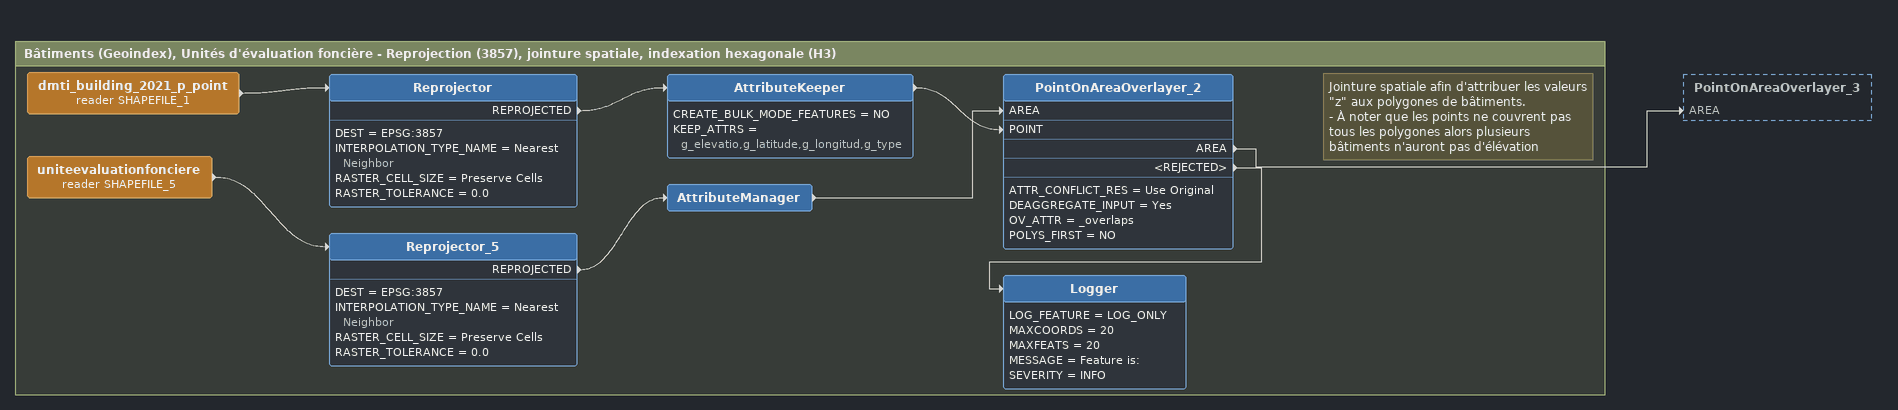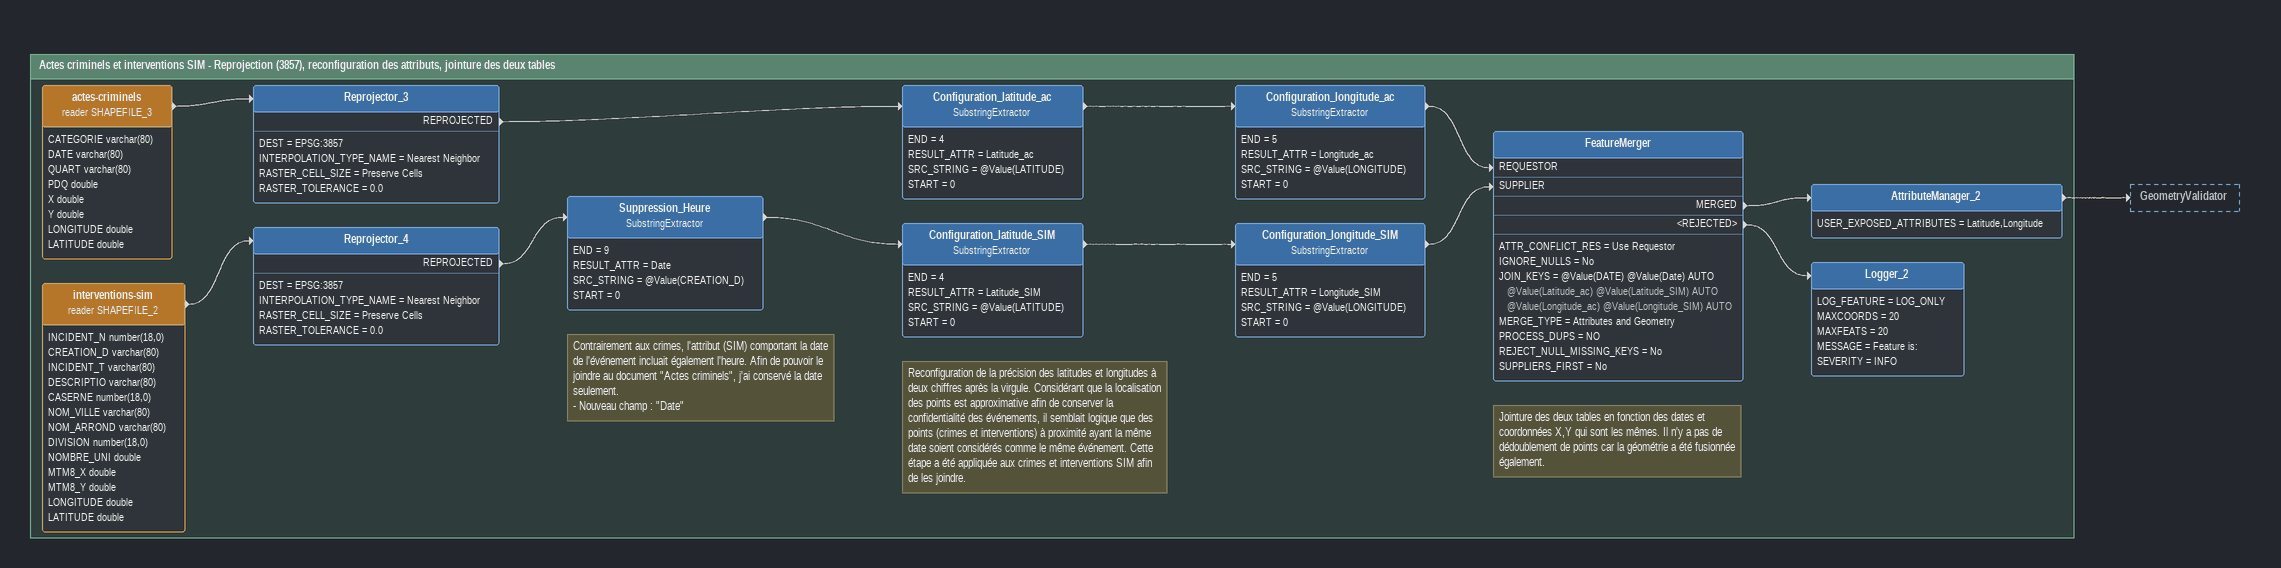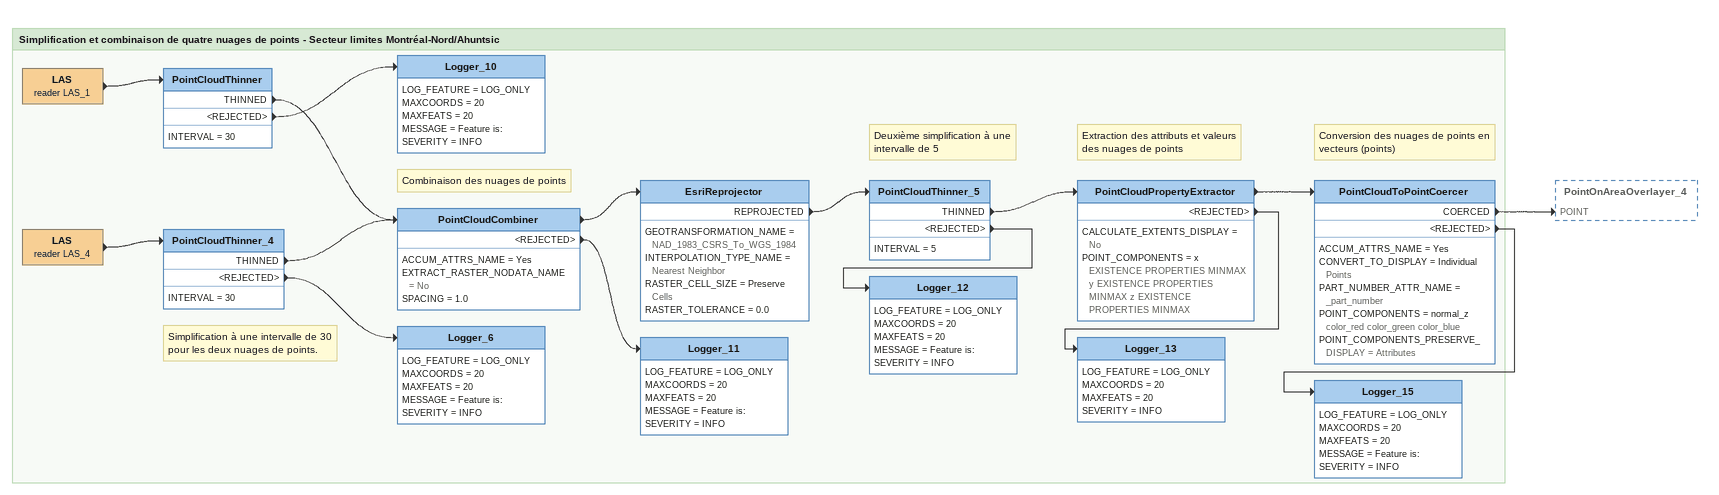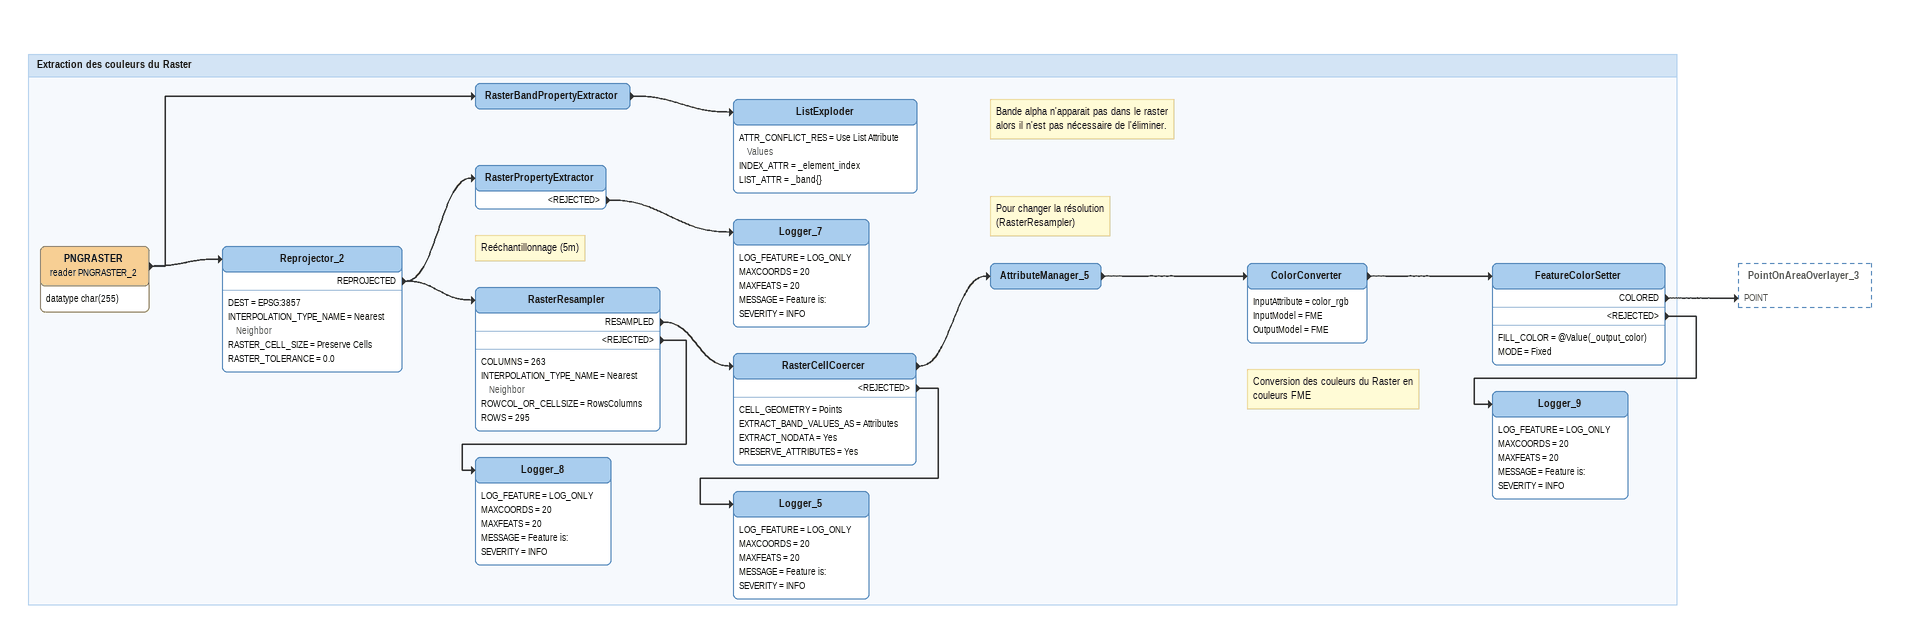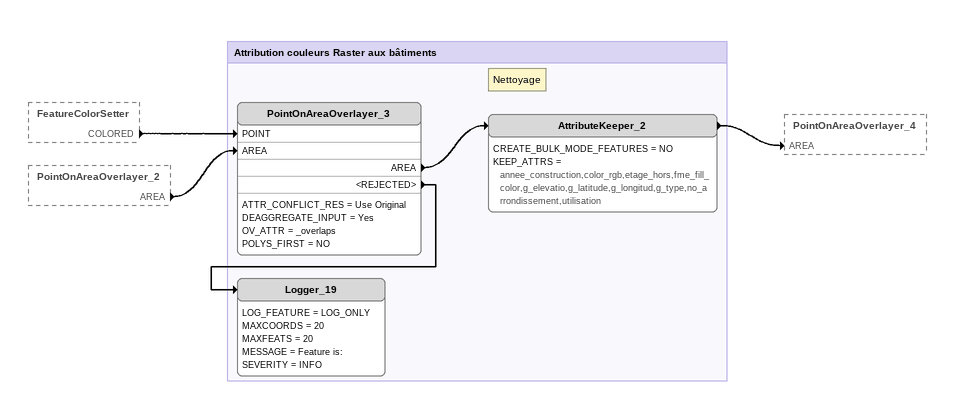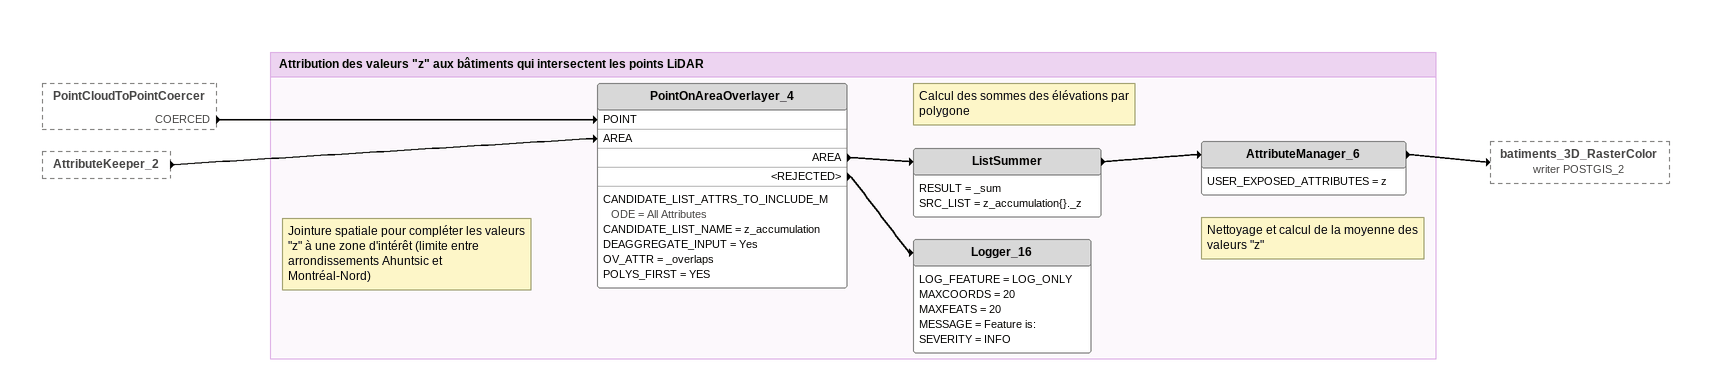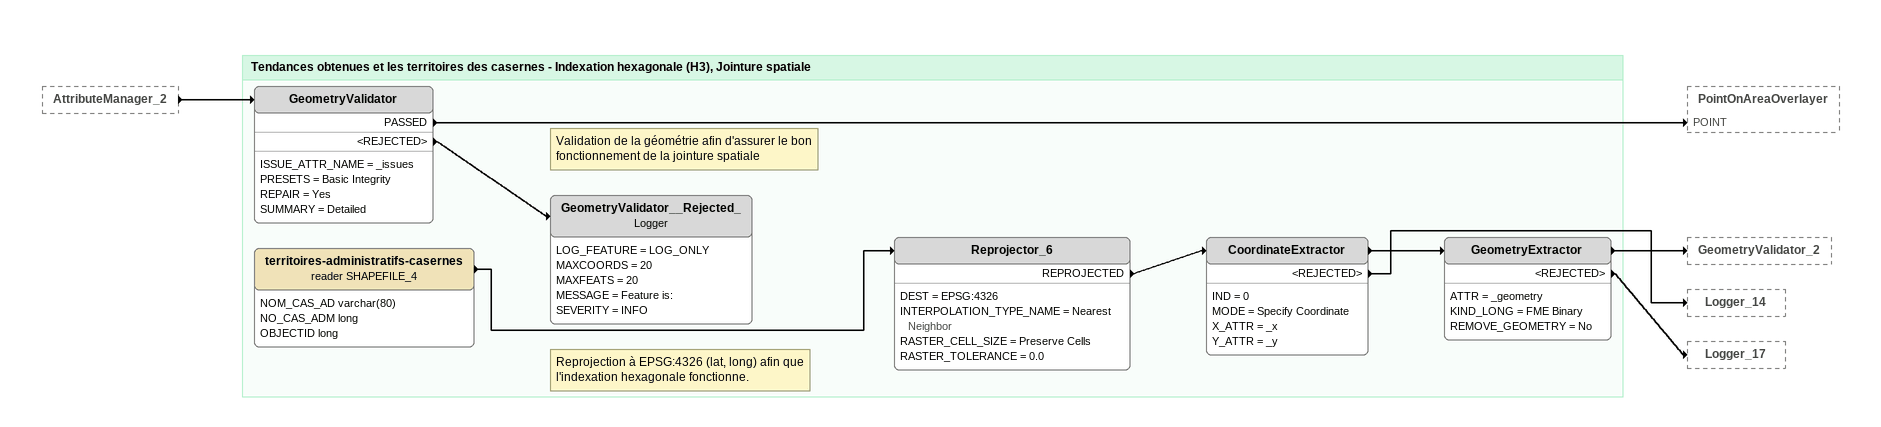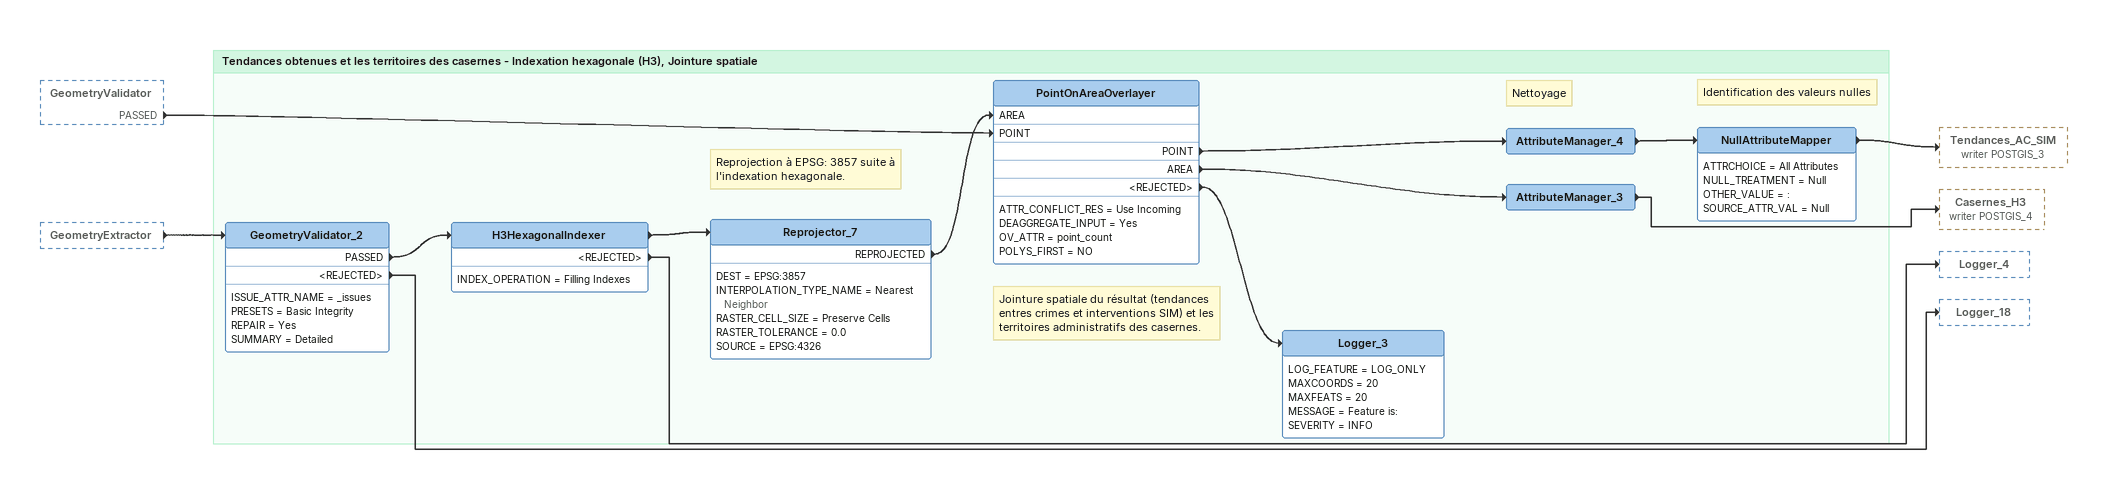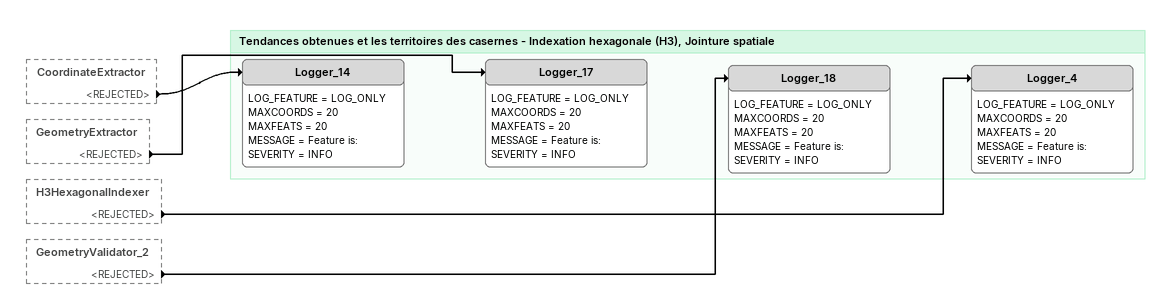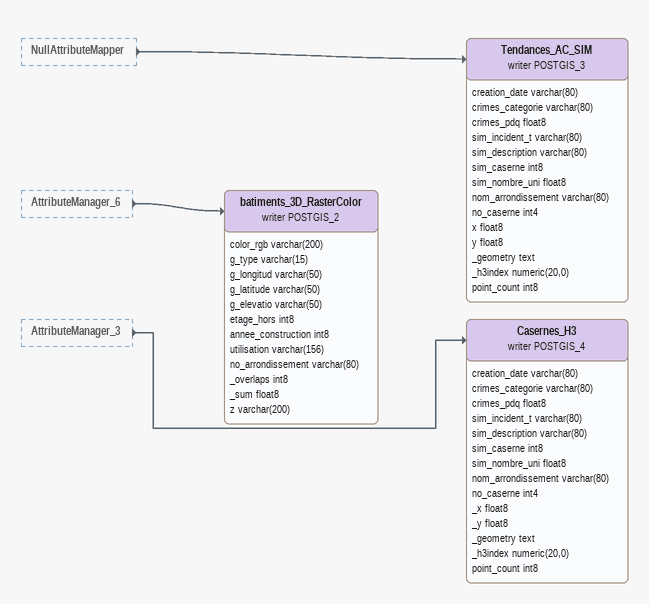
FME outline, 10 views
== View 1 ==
Bookmark: Bâtiments (Geoindex), Unités d'évaluation foncière - Reprojection (3857), jointure spatiale, indexation hexagonale (H3)
dmti_building_2021_p_point (reader SHAPEFILE_1)
    -> Reprojector
Reprojector
    DEST = EPSG:3857
    INTERPOLATION_TYPE_NAME = Nearest Neighbor
    RASTER_CELL_SIZE = Preserve Cells
    RASTER_TOLERANCE = 0.0
    REPROJECTED -> AttributeKeeper
AttributeKeeper
    CREATE_BULK_MODE_FEATURES = NO
    KEEP_ATTRS = g_elevatio,g_latitude,g_longitud,g_type
    -> PointOnAreaOverlayer_2 [POINT]
uniteevaluationfonciere (reader SHAPEFILE_5)
    -> Reprojector_5
Reprojector_5
    DEST = EPSG:3857
    INTERPOLATION_TYPE_NAME = Nearest Neighbor
    RASTER_CELL_SIZE = Preserve Cells
    RASTER_TOLERANCE = 0.0
    REPROJECTED -> AttributeManager
AttributeManager
    -> PointOnAreaOverlayer_2 [AREA]
Note: Jointure spatiale afin d'attribuer les valeurs "z" aux polygones de bâtiments. / - À noter que les points ne couvrent pas tous les polygones alors plusieurs bâtiments n'auront pas d'élévation
PointOnAreaOverlayer_2
    ATTR_CONFLICT_RES = Use Original
    DEAGGREGATE_INPUT = Yes
    OV_ATTR = _overlaps
    POLYS_FIRST = NO
    AREA -> PointOnAreaOverlayer_3 [AREA]
    <REJECTED> -> Logger
Logger
    LOG_FEATURE = LOG_ONLY
    MAXCOORDS = 20
    MAXFEATS = 20
    MESSAGE = Feature is:
    SEVERITY = INFO

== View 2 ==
Bookmark: Actes criminels et interventions SIM - Reprojection (3857), reconfiguration des attributs, jointure des deux tables
actes-criminels (reader SHAPEFILE_3)
    attributes: CATEGORIE varchar(80), DATE varchar(80), QUART varchar(80), PDQ double, X double, Y double, LONGITUDE double, LATITUDE double
    -> Reprojector_3
Reprojector_3
    DEST = EPSG:3857
    INTERPOLATION_TYPE_NAME = Nearest Neighbor
    RASTER_CELL_SIZE = Preserve Cells
    RASTER_TOLERANCE = 0.0
    REPROJECTED -> Configuration_latitude_ac
Configuration_latitude_ac: SubstringExtractor
    END = 4
    RESULT_ATTR = Latitude_ac
    SRC_STRING = @Value(LATITUDE)
    START = 0
    -> Configuration_longitude_ac
Configuration_longitude_ac: SubstringExtractor
    END = 5
    RESULT_ATTR = Longitude_ac
    SRC_STRING = @Value(LONGITUDE)
    START = 0
    -> FeatureMerger [REQUESTOR]
interventions-sim (reader SHAPEFILE_2)
    attributes: INCIDENT_N number(18,0), CREATION_D varchar(80), INCIDENT_T varchar(80), DESCRIPTIO varchar(80), CASERNE number(18,0), NOM_VILLE varchar(80), NOM_ARROND varchar(80), DIVISION number(18,0), NOMBRE_UNI double, MTM8_X double, MTM8_Y double, LONGITUDE double, LATITUDE double
    -> Reprojector_4
Reprojector_4
    DEST = EPSG:3857
    INTERPOLATION_TYPE_NAME = Nearest Neighbor
    RASTER_CELL_SIZE = Preserve Cells
    RASTER_TOLERANCE = 0.0
    REPROJECTED -> Suppression_Heure
Note: Contrairement aux crimes, l'attribut (SIM) comportant la date de l'événement incluait également l'heure. Afin de pouvoir le joindre au document "Actes criminels", j'ai conservé la date seulement. / - Nouveau champ : "Date"
Suppression_Heure: SubstringExtractor
    END = 9
    RESULT_ATTR = Date
    SRC_STRING = @Value(CREATION_D)
    START = 0
    -> Configuration_latitude_SIM
Note: Reconfiguration de la précision des latitudes et longitudes à deux chiffres après la virgule. Considérant que la localisation des points est approximative afin de conserver la confidentialité des événements, il semblait logique que des points (crimes et interventions) à proximité ayant la même date soient considérés comme le même événement. Cette étape a été appliquée aux crimes et interventions SIM afin de les joindre.
Configuration_latitude_SIM: SubstringExtractor
    END = 4
    RESULT_ATTR = Latitude_SIM
    SRC_STRING = @Value(LATITUDE)
    START = 0
    -> Configuration_longitude_SIM
Configuration_longitude_SIM: SubstringExtractor
    END = 5
    RESULT_ATTR = Longitude_SIM
    SRC_STRING = @Value(LONGITUDE)
    START = 0
    -> FeatureMerger [SUPPLIER]
Note: Jointure des deux tables en fonction des dates et coordonnées X,Y qui sont les mêmes. Il n'y a pas de dédoublement de points car la géométrie a été fusionnée également.
FeatureMerger
    ATTR_CONFLICT_RES = Use Requestor
    IGNORE_NULLS = No
    JOIN_KEYS = @Value(DATE) @Value(Date) AUTO @Value(Latitude_ac) @Value(Latitude_SIM) AUTO @Value(Longitude_ac) @Value(Longitude_SIM) AUTO
    MERGE_TYPE = Attributes and Geometry
    PROCESS_DUPS = NO
    REJECT_NULL_MISSING_KEYS = No
    SUPPLIERS_FIRST = No
    MERGED -> AttributeManager_2
    <REJECTED> -> Logger_2
AttributeManager_2
    USER_EXPOSED_ATTRIBUTES = Latitude,Longitude
    -> GeometryValidator
Logger_2
    LOG_FEATURE = LOG_ONLY
    MAXCOORDS = 20
    MAXFEATS = 20
    MESSAGE = Feature is:
    SEVERITY = INFO

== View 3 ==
Bookmark: Simplification et combinaison de quatre nuages de points - Secteur limites Montréal-Nord/Ahuntsic
LAS (reader LAS_1)
    -> PointCloudThinner
PointCloudThinner
    INTERVAL = 30
    THINNED -> PointCloudCombiner
    <REJECTED> -> Logger_10
Logger_10
    LOG_FEATURE = LOG_ONLY
    MAXCOORDS = 20
    MAXFEATS = 20
    MESSAGE = Feature is:
    SEVERITY = INFO
LAS (reader LAS_4)
    -> PointCloudThinner_4
Note: Simplification à une intervalle de 30 pour les deux nuages de points.
PointCloudThinner_4
    INTERVAL = 30
    THINNED -> PointCloudCombiner
    <REJECTED> -> Logger_6
Note: Combinaison des nuages de points
PointCloudCombiner
    ACCUM_ATTRS_NAME = Yes
    EXTRACT_RASTER_NODATA_NAME = No
    SPACING = 1.0
    -> EsriReprojector
    <REJECTED> -> Logger_11
EsriReprojector
    GEOTRANSFORMATION_NAME = NAD_1983_CSRS_To_WGS_1984
    INTERPOLATION_TYPE_NAME = Nearest Neighbor
    RASTER_CELL_SIZE = Preserve Cells
    RASTER_TOLERANCE = 0.0
    REPROJECTED -> PointCloudThinner_5
Note: Deuxième simplification à une intervalle de 5
PointCloudThinner_5
    INTERVAL = 5
    THINNED -> PointCloudPropertyExtractor
    <REJECTED> -> Logger_12
Note: Extraction des attributs et valeurs des nuages de points
PointCloudPropertyExtractor
    CALCULATE_EXTENTS_DISPLAY = No
    POINT_COMPONENTS = x EXISTENCE PROPERTIES MINMAX y EXISTENCE PROPERTIES MINMAX z EXISTENCE PROPERTIES MINMAX
    -> PointCloudToPointCoercer
    <REJECTED> -> Logger_13
Note: Conversion des nuages de points en vecteurs (points)
PointCloudToPointCoercer
    ACCUM_ATTRS_NAME = Yes
    CONVERT_TO_DISPLAY = Individual Points
    PART_NUMBER_ATTR_NAME = _part_number
    POINT_COMPONENTS = normal_z color_red color_green color_blue
    POINT_COMPONENTS_PRESERVE_DISPLAY = Attributes
    COERCED -> PointOnAreaOverlayer_4 [POINT]
    <REJECTED> -> Logger_15
Logger_15
    LOG_FEATURE = LOG_ONLY
    MAXCOORDS = 20
    MAXFEATS = 20
    MESSAGE = Feature is:
    SEVERITY = INFO
Logger_13
    LOG_FEATURE = LOG_ONLY
    MAXCOORDS = 20
    MAXFEATS = 20
    SEVERITY = INFO
Logger_12
    LOG_FEATURE = LOG_ONLY
    MAXCOORDS = 20
    MAXFEATS = 20
    MESSAGE = Feature is:
    SEVERITY = INFO
Logger_11
    LOG_FEATURE = LOG_ONLY
    MAXCOORDS = 20
    MAXFEATS = 20
    MESSAGE = Feature is:
    SEVERITY = INFO
Logger_6
    LOG_FEATURE = LOG_ONLY
    MAXCOORDS = 20
    MAXFEATS = 20
    MESSAGE = Feature is:
    SEVERITY = INFO

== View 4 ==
Bookmark: Extraction des couleurs du Raster
PNGRASTER (reader PNGRASTER_2)
    attributes: datatype char(255)
    -> Reprojector_2
    -> RasterBandPropertyExtractor
RasterBandPropertyExtractor
    -> ListExploder
Note: Bande alpha n'apparait pas dans le raster alors il n'est pas nécessaire de l'éliminer.
ListExploder
    ATTR_CONFLICT_RES = Use List Attribute Values
    INDEX_ATTR = _element_index
    LIST_ATTR = _band{}
Reprojector_2
    DEST = EPSG:3857
    INTERPOLATION_TYPE_NAME = Nearest Neighbor
    RASTER_CELL_SIZE = Preserve Cells
    RASTER_TOLERANCE = 0.0
    REPROJECTED -> RasterPropertyExtractor
    REPROJECTED -> RasterResampler
RasterPropertyExtractor
    <REJECTED> -> Logger_7
Note: Pour changer la résolution (RasterResampler)
Logger_7
    LOG_FEATURE = LOG_ONLY
    MAXCOORDS = 20
    MAXFEATS = 20
    MESSAGE = Feature is:
    SEVERITY = INFO
Note: Reéchantillonnage (5m)
RasterResampler
    COLUMNS = 263
    INTERPOLATION_TYPE_NAME = Nearest Neighbor
    ROWCOL_OR_CELLSIZE = RowsColumns
    ROWS = 295
    RESAMPLED -> RasterCellCoercer
    <REJECTED> -> Logger_8
RasterCellCoercer
    CELL_GEOMETRY = Points
    EXTRACT_BAND_VALUES_AS = Attributes
    EXTRACT_NODATA = Yes
    PRESERVE_ATTRIBUTES = Yes
    -> AttributeManager_5
    <REJECTED> -> Logger_5
AttributeManager_5
    -> ColorConverter
Note: Conversion des couleurs du Raster en couleurs FME
ColorConverter
    InputAttribute = color_rgb
    InputModel = FME
    OutputModel = FME
    -> FeatureColorSetter
FeatureColorSetter
    FILL_COLOR = @Value(_output_color)
    MODE = Fixed
    COLORED -> PointOnAreaOverlayer_3 [POINT]
    <REJECTED> -> Logger_9
Logger_9
    LOG_FEATURE = LOG_ONLY
    MAXCOORDS = 20
    MAXFEATS = 20
    MESSAGE = Feature is:
    SEVERITY = INFO
Logger_5
    LOG_FEATURE = LOG_ONLY
    MAXCOORDS = 20
    MAXFEATS = 20
    MESSAGE = Feature is:
    SEVERITY = INFO
Logger_8
    LOG_FEATURE = LOG_ONLY
    MAXCOORDS = 20
    MAXFEATS = 20
    MESSAGE = Feature is:
    SEVERITY = INFO

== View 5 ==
FeatureColorSetter [outside]
    COLORED -> PointOnAreaOverlayer_3 [POINT]
PointOnAreaOverlayer_2 [outside]
    AREA -> PointOnAreaOverlayer_3 [AREA]

Bookmark: Attribution couleurs Raster aux bâtiments
PointOnAreaOverlayer_3
    ATTR_CONFLICT_RES = Use Original
    DEAGGREGATE_INPUT = Yes
    OV_ATTR = _overlaps
    POLYS_FIRST = NO
    AREA -> AttributeKeeper_2
    <REJECTED> -> Logger_19
Note: Nettoyage
AttributeKeeper_2
    CREATE_BULK_MODE_FEATURES = NO
    KEEP_ATTRS = annee_construction,color_rgb,etage_hors,fme_fill_color,g_elevatio,g_latitude,g_longitud,g_type,no_arrondissement,utilisation
    -> PointOnAreaOverlayer_4 [AREA]
Logger_19
    LOG_FEATURE = LOG_ONLY
    MAXCOORDS = 20
    MAXFEATS = 20
    MESSAGE = Feature is:
    SEVERITY = INFO

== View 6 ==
PointCloudToPointCoercer [outside]
    COERCED -> PointOnAreaOverlayer_4 [POINT]
AttributeKeeper_2 [outside]
    -> PointOnAreaOverlayer_4 [AREA]

Bookmark: Attribution des valeurs "z" aux bâtiments qui intersectent les points LiDAR
Note: Jointure spatiale pour compléter les valeurs "z" à une zone d'intérêt (limite entre arrondissements Ahuntsic et Montréal-Nord)
PointOnAreaOverlayer_4
    CANDIDATE_LIST_ATTRS_TO_INCLUDE_MODE = All Attributes
    CANDIDATE_LIST_NAME = z_accumulation
    DEAGGREGATE_INPUT = Yes
    OV_ATTR = _overlaps
    POLYS_FIRST = YES
    AREA -> ListSummer
    <REJECTED> -> Logger_16
Note: Calcul des sommes des élévations par polygone
ListSummer
    RESULT = _sum
    SRC_LIST = z_accumulation{}._z
    -> AttributeManager_6
Note: Nettoyage et calcul de la moyenne des valeurs "z"
AttributeManager_6
    USER_EXPOSED_ATTRIBUTES = z
    -> batiments_3D_RasterColor (writer POSTGIS_2)
Logger_16
    LOG_FEATURE = LOG_ONLY
    MAXCOORDS = 20
    MAXFEATS = 20
    MESSAGE = Feature is:
    SEVERITY = INFO

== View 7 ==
AttributeManager_2 [outside]
    -> GeometryValidator

Bookmark: Tendances obtenues et les territoires des casernes - Indexation hexagonale (H3), Jointure spatiale
Note: Validation de la géométrie afin d'assurer le bon fonctionnement de la jointure spatiale
GeometryValidator
    ISSUE_ATTR_NAME = _issues
    PRESETS = Basic Integrity
    REPAIR = Yes
    SUMMARY = Detailed
    PASSED -> PointOnAreaOverlayer [POINT]
    <REJECTED> -> GeometryValidator__Rejected_
GeometryValidator__Rejected_: Logger
    LOG_FEATURE = LOG_ONLY
    MAXCOORDS = 20
    MAXFEATS = 20
    MESSAGE = Feature is:
    SEVERITY = INFO
territoires-administratifs-casernes (reader SHAPEFILE_4)
    attributes: NOM_CAS_AD varchar(80), NO_CAS_ADM long, OBJECTID long
    -> Reprojector_6
Note: Reprojection à EPSG:4326 (lat, long) afin que l'indexation hexagonale fonctionne.
Reprojector_6
    DEST = EPSG:4326
    INTERPOLATION_TYPE_NAME = Nearest Neighbor
    RASTER_CELL_SIZE = Preserve Cells
    RASTER_TOLERANCE = 0.0
    REPROJECTED -> CoordinateExtractor
CoordinateExtractor
    IND = 0
    MODE = Specify Coordinate
    X_ATTR = _x
    Y_ATTR = _y
    -> GeometryExtractor
    <REJECTED> -> Logger_14
GeometryExtractor
    ATTR = _geometry
    KIND_LONG = FME Binary
    REMOVE_GEOMETRY = No
    -> GeometryValidator_2
    <REJECTED> -> Logger_17

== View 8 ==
GeometryValidator [outside]
    PASSED -> PointOnAreaOverlayer [POINT]
GeometryExtractor [outside]
    -> GeometryValidator_2

Bookmark: Tendances obtenues et les territoires des casernes - Indexation hexagonale (H3), Jointure spatiale
GeometryValidator_2
    ISSUE_ATTR_NAME = _issues
    PRESETS = Basic Integrity
    REPAIR = Yes
    SUMMARY = Detailed
    PASSED -> H3HexagonalIndexer
    <REJECTED> -> Logger_18
H3HexagonalIndexer
    INDEX_OPERATION = Filling Indexes
    -> Reprojector_7
    <REJECTED> -> Logger_4
Note: Reprojection à EPSG: 3857 suite à l'indexation hexagonale.
Reprojector_7
    DEST = EPSG:3857
    INTERPOLATION_TYPE_NAME = Nearest Neighbor
    RASTER_CELL_SIZE = Preserve Cells
    RASTER_TOLERANCE = 0.0
    SOURCE = EPSG:4326
    REPROJECTED -> PointOnAreaOverlayer [AREA]
Note: Jointure spatiale du résultat (tendances entres crimes et interventions SIM) et les territoires administratifs des casernes.
PointOnAreaOverlayer
    ATTR_CONFLICT_RES = Use Incoming
    DEAGGREGATE_INPUT = Yes
    OV_ATTR = point_count
    POLYS_FIRST = NO
    POINT -> AttributeManager_4
    AREA -> AttributeManager_3
    <REJECTED> -> Logger_3
Note: Nettoyage
AttributeManager_4
    -> NullAttributeMapper
Note: Identification des valeurs nulles
NullAttributeMapper
    ATTRCHOICE = All Attributes
    NULL_TREATMENT = Null
    OTHER_VALUE = :
    SOURCE_ATTR_VAL = Null
    -> Tendances_AC_SIM (writer POSTGIS_3)
AttributeManager_3
    -> Casernes_H3 (writer POSTGIS_4)
Logger_3
    LOG_FEATURE = LOG_ONLY
    MAXCOORDS = 20
    MAXFEATS = 20
    MESSAGE = Feature is:
    SEVERITY = INFO

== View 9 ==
CoordinateExtractor [outside]
    <REJECTED> -> Logger_14
GeometryExtractor [outside]
    <REJECTED> -> Logger_17
H3HexagonalIndexer [outside]
    <REJECTED> -> Logger_4
GeometryValidator_2 [outside]
    <REJECTED> -> Logger_18

Bookmark: Tendances obtenues et les territoires des casernes - Indexation hexagonale (H3), Jointure spatiale
Logger_4
    LOG_FEATURE = LOG_ONLY
    MAXCOORDS = 20
    MAXFEATS = 20
    MESSAGE = Feature is:
    SEVERITY = INFO
Logger_18
    LOG_FEATURE = LOG_ONLY
    MAXCOORDS = 20
    MAXFEATS = 20
    MESSAGE = Feature is:
    SEVERITY = INFO
Logger_17
    LOG_FEATURE = LOG_ONLY
    MAXCOORDS = 20
    MAXFEATS = 20
    MESSAGE = Feature is:
    SEVERITY = INFO
Logger_14
    LOG_FEATURE = LOG_ONLY
    MAXCOORDS = 20
    MAXFEATS = 20
    MESSAGE = Feature is:
    SEVERITY = INFO

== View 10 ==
NullAttributeMapper [outside]
    -> Tendances_AC_SIM (writer POSTGIS_3)
AttributeManager_6 [outside]
    -> batiments_3D_RasterColor (writer POSTGIS_2)
AttributeManager_3 [outside]
    -> Casernes_H3 (writer POSTGIS_4)
batiments_3D_RasterColor (writer POSTGIS_2)
    attributes: color_rgb varchar(200), g_type varchar(15), g_longitud varchar(50), g_latitude varchar(50), g_elevatio varchar(50), etage_hors int8, annee_construction int8, utilisation varchar(156), no_arrondissement varchar(80), _overlaps int8, _sum float8, z varchar(200)
Tendances_AC_SIM (writer POSTGIS_3)
    attributes: creation_date varchar(80), crimes_categorie varchar(80), crimes_pdq float8, sim_incident_t varchar(80), sim_description varchar(80), sim_caserne int8, sim_nombre_uni float8, nom_arrondissement varchar(80), no_caserne int4, x float8, y float8, _geometry text, _h3index numeric(20,0), point_count int8
Casernes_H3 (writer POSTGIS_4)
    attributes: creation_date varchar(80), crimes_categorie varchar(80), crimes_pdq float8, sim_incident_t varchar(80), sim_description varchar(80), sim_caserne int8, sim_nombre_uni float8, nom_arrondissement varchar(80), no_caserne int4, _x float8, _y float8, _geometry text, _h3index numeric(20,0), point_count int8
